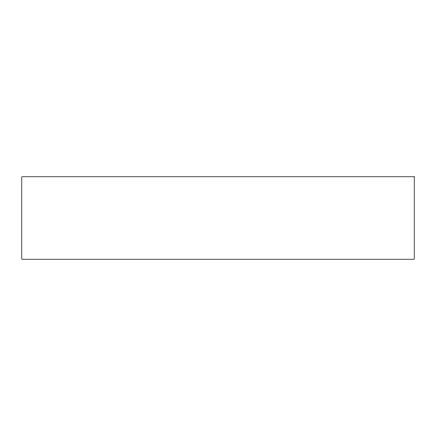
<?xml version="1.0" encoding="UTF-8"?>
<svg xmlns="http://www.w3.org/2000/svg" width="436" height="436" viewBox="0 0 436 436"><rect width="100%" height="100%" fill="white"/><g stroke="black" fill="none" stroke-linecap="round" stroke-linejoin="round"><path stroke-width="0.65" d="M414.2 176.798L21.8 176.798L21.8 259.202L414.2 259.202L414.2 176.798"/></g></svg>
